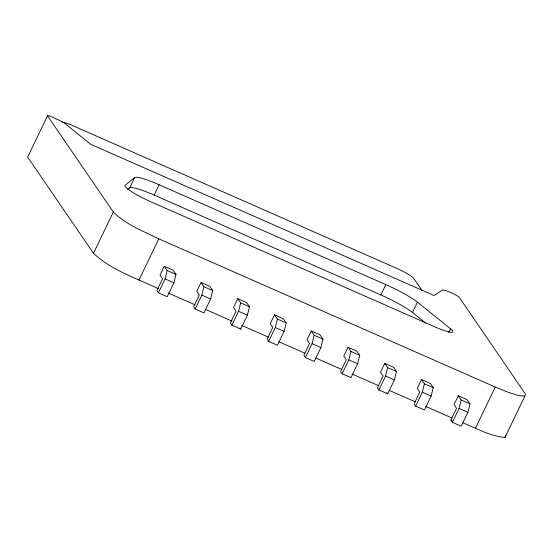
<?xml version="1.0" encoding="UTF-8"?>
<svg xmlns="http://www.w3.org/2000/svg" width="553" height="553" viewBox="0 0 553 553"><rect width="100%" height="100%" fill="white"/><g stroke="black" fill="none" stroke-linecap="round" stroke-linejoin="round"><path stroke-width="0.83" d="M462.771 422.762C476.541 428.243 489.979 436.255 505 437.409L505.49 435.19M505 437.409L524.859 396.142L525.35 393.923L459.101 297.134C454.22 293.726 448.538 291.044 442.69 289.903L434.043 295.523L90.644 144.271L64.984 123.54L61.666 121.439L51.768 116.814L48.388 115.591L47.51 115.847L27.65 157.107L93.478 253.288C111.699 270.424 136.487 278.214 158.683 288.825M158.393 292.827L165.077 278.926L167.165 270.5L164.276 266.276L160.017 275.118L162.547 278.816L156.872 290.608L158.393 292.827L167.213 296.712L173.898 282.811L175.985 274.385L173.089 270.161L164.276 266.276M195.14 309.009L201.831 295.115L203.912 286.689L201.022 282.465L196.764 291.307L199.294 295.005L193.619 306.791L195.14 309.009L203.96 312.894L210.652 299L212.732 290.574L209.843 286.35L201.022 282.465M231.887 325.199L238.578 311.304L240.666 302.878L237.769 298.648L233.518 307.489L236.048 311.187L230.373 322.98L231.887 325.199L240.707 329.083L247.398 315.189L249.486 306.763L246.59 302.532L237.769 298.648M268.64 341.388L275.325 327.487L277.412 319.06L274.523 314.837L270.265 323.678L272.795 327.376L267.12 339.169L268.64 341.388L277.461 345.272L284.145 331.371L286.233 322.945L283.343 318.722L274.523 314.837M305.387 357.57L312.079 343.676L314.159 335.249L311.27 331.026L307.012 339.867L309.542 343.565L303.874 355.351L305.387 357.57L314.208 361.455L320.899 347.561L322.98 339.134L320.09 334.911L311.27 331.026M342.141 373.759L348.825 359.865L350.913 351.432L348.017 347.208L343.766 356.049L346.296 359.747L340.62 371.54L342.141 373.759L350.955 377.644L357.646 363.75L359.733 355.316L356.837 351.093L348.017 347.208M378.888 389.941L385.572 376.047L387.66 367.621L384.77 363.397L380.512 372.238L383.042 375.936L377.367 387.729L378.888 389.941L387.708 393.826L394.393 379.932L396.48 371.505L393.591 367.282L384.77 363.397M415.635 406.13L422.326 392.236L424.407 383.81L421.517 379.579L417.259 388.427L419.789 392.125L414.121 403.911L415.635 406.13L424.455 410.015L431.146 396.121L433.227 387.694L430.338 383.464L421.517 379.579M452.389 422.319L459.073 408.425L461.161 399.992L458.264 395.768L454.013 404.609L456.543 408.308L450.868 420.1L452.389 422.319L461.209 426.204L467.893 412.31L469.981 403.877L467.085 399.653L458.264 395.768M93.478 253.288L113.337 212.02L47.51 115.847M127.743 189.472L129.658 187.916L134.621 177.596A33.035 4.597 25.7 0 1 159.133 184.771L385.8 284.608A33.035 4.597 25.7 0 1 417.411 302.152L450.536 328.752L448.76 332.436M129.658 187.916A33.035 4.597 25.7 0 1 154.169 195.085L159.133 184.771M138.941 280.122L158.801 238.861L495.267 387.059L508.615 392.436L518.99 395.616L524.859 396.142M425.692 323.111L412.448 312.473A33.035 4.597 25.7 0 0 380.837 294.922L385.8 284.608M412.448 312.473L417.411 302.152M475.407 428.326L495.267 387.059M134.621 177.596L125.033 185.379A24.774 3.449 25.7 0 0 151.004 201.852L434.416 326.678A24.774 3.449 25.7 0 0 450.536 328.752M154.169 195.085L380.837 294.922M167.165 270.5L175.985 274.385M203.912 286.689L212.732 290.574M240.666 302.878L249.486 306.763M277.412 319.06L286.233 322.945M314.159 335.249L322.98 339.134M350.913 351.432L359.733 355.316M387.66 367.621L396.48 371.505M424.407 383.81L433.227 387.694M461.161 399.992L469.981 403.877M165.077 278.926L173.898 282.811M201.831 295.115L210.652 299M238.578 311.304L247.398 315.189M275.325 327.487L284.145 331.371M312.079 343.676L320.899 347.561M348.825 359.865L357.646 363.75M385.572 376.047L394.393 379.932M422.326 392.236L431.146 396.121M459.073 408.425L467.893 412.31M168.16 292.993L195.015 304.827M205.287 309.348L232.142 321.175M241.62 325.351L268.475 337.178M278.74 341.699L304.807 353.18M315.86 358.054L341.927 369.535M352.192 374.056L379.047 385.883M389.319 390.404L415.379 401.886M425.651 406.407L451.711 417.888M450.868 420.1L452.34 420.75M158.801 238.861C143.082 231.147 125.918 224.58 113.337 212.02M421.932 290.401L413.727 278.415A16.514 2.302 25.7 0 0 396.501 268.246L73.107 125.801A16.514 2.302 25.7 0 0 62.13 122.075M386.948 392.72L387.708 393.826M239.954 327.97L240.707 329.083"/></g></svg>
